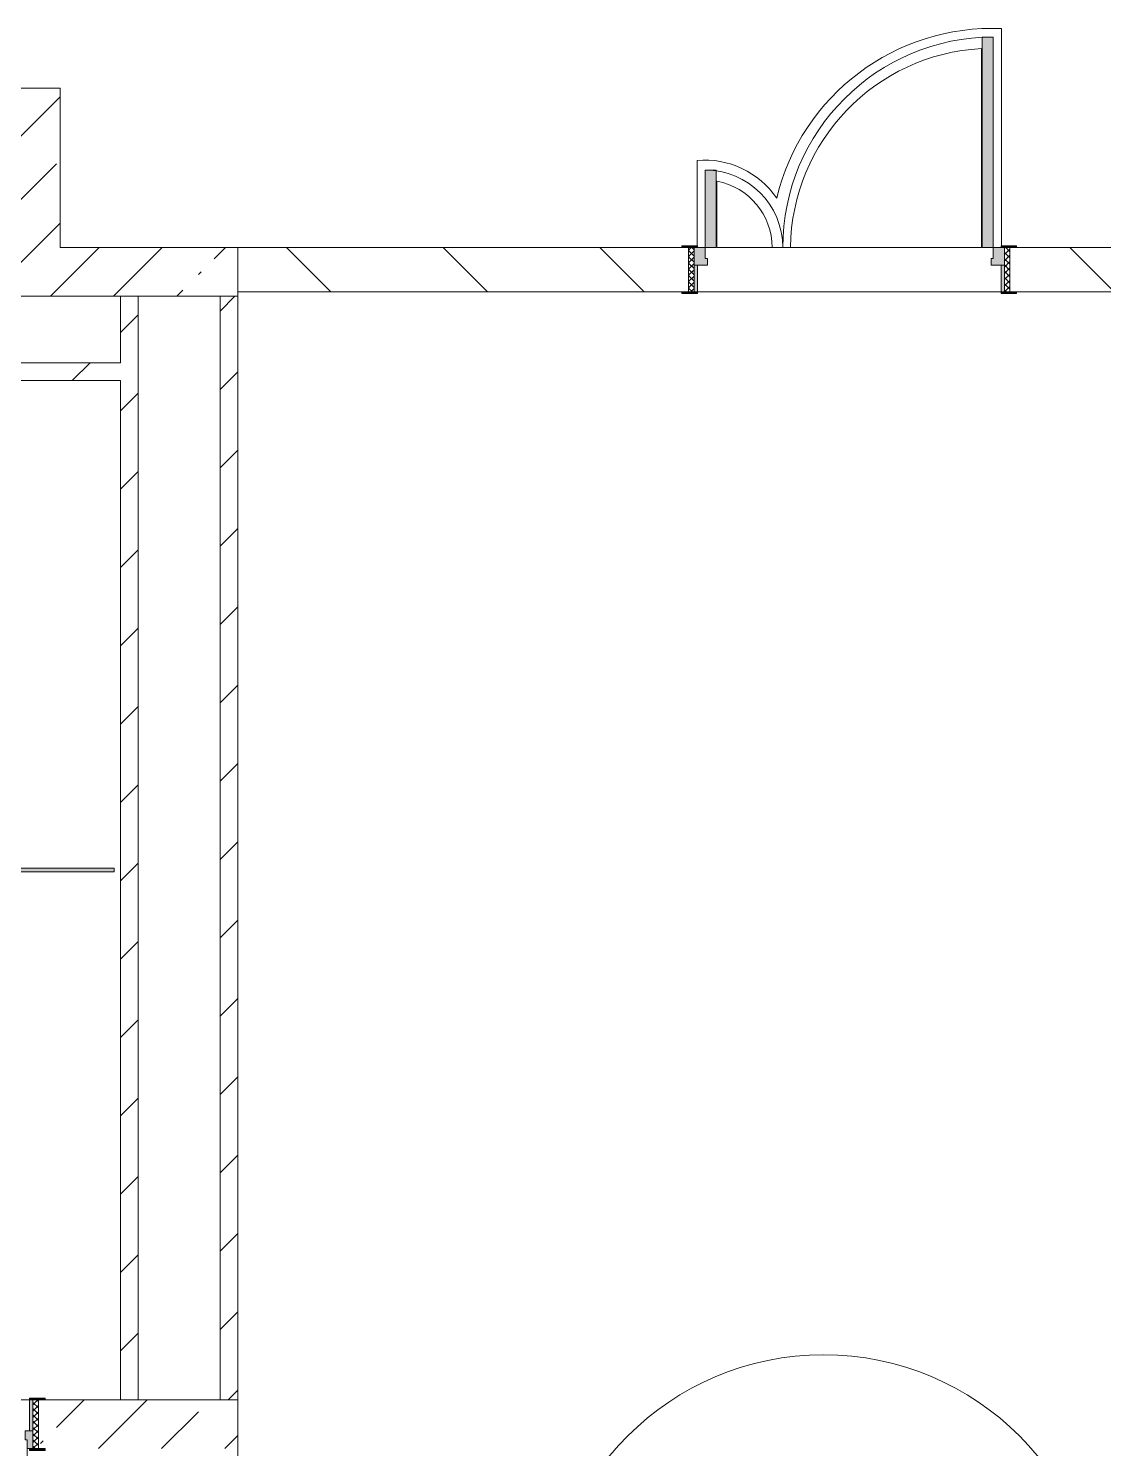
# Model space of a CAD drawing. Header units: millimetres. Extents: x 11693 to 241752, y -8553 to 29926.
# Drawn here: x 190405 to 195258, y 5180 to 11589 of the extents above; entities that cross this region are included whole.
import ezdxf

# ---------------------------------------------------------------- set-up
doc = ezdxf.new("R2010")
doc.units = ezdxf.units.MM
for name, color, linetype, lineweight in [('A-AREA-IDEN', 7, 'Continuous', 9), ('A-DOOR-6', 7, 'Continuous', 5), ('A-GENM-2', 7, 'Continuous', 5), ('A-WALL-2', 7, 'Continuous', 9), ('I-WALL-3', 7, 'Continuous', 5)]:
    doc.layers.add(name, color=color, linetype=linetype, lineweight=lineweight)
for name, color, linetype, lineweight, true_color in [('A-DOOR-2', 7, 'Continuous', 5, 0xaaaaaa), ('A-DOOR-3', 7, 'Continuous', 5, 0xe2e2e2), ('A-DOOR-FRAM-2', 7, 'Continuous', 5, 0xe2e2e2), ('A-DOOR-FRAM-3', 7, 'Continuous', 5, 0xaaaaaa), ('A-FLOR-1', 7, 'Continuous', 5, 0xaaaaaa), ('A-GENM-4', 7, 'Continuous', 5, 0xe2ddcd)]:
    doc.layers.add(name, color=color, linetype=linetype, lineweight=lineweight, true_color=true_color)
pattern_1 = [(45, (89739.81, 0), (-176.7767, 176.7767), [])]
pattern_2 = [(45, (89739.8, 0), (-285.1231, 285.1231), []), (45, (90024.94, 0), (-285.1231, 285.1231), [504.031, -100.806, 16.764, -84.042])]

# ---------------------------------------------------------------- blocks, each defined once
blk = doc.blocks.new('110_Дверь_СКБ_1Ст_Внутренняя1 - Д-7а_л__950x2100h_Туалет-V103-Общий план 2 этажа с размещением фрагментов 2_1-2_7')
at = {"layer": 'A-DOOR-2'}
h = blk.add_hatch(dxfattribs=at)
h.set_pattern_fill('FP_94', color=256, style=0, pattern_type=2)
h.set_pattern_definition([(135, (1776.41, 174.685), (-14.14214, -14.14214), []), (225, (1776.41, 174.685), (14.14214, -14.14214), [])])
h.paths.add_polyline_path([(537.5, 110), (512.5, 110), (512.5, -110), (537.5, -110)])
at = {"layer": 'A-DOOR-3'}
h = blk.add_hatch(color=256, dxfattribs=at)
h.paths.add_polyline_path([(487.5, 110), (487.5, 70), (477.5, 70), (477.5, 30), (512.5, 30), (512.5, 110)])
h.paths.add_polyline_path([(-462.5, 110), (-487.5, 110), (-487.5, 30), (-452.5, 30), (-452.5, 70), (-462.5, 70)])
at = {"layer": 'A-DOOR-FRAM-2'}
for points in [[(447.5, 1060), (447.5, 110), (487.5, 110), (487.5, 1060)], [(-542.5, 118), (-542.5, 110), (-472.5, 110), (-472.5, 118)], [(567.5, 118), (497.5, 118), (497.5, 110), (567.5, 110)], [(-472.5, 30), (-487.5, 30), (-487.5, -110), (-472.5, -110)], [(512.5, 30), (497.5, 30), (497.5, -110), (512.5, -110)], [(-542.5, -110), (-542.5, -118), (-472.5, -118), (-472.5, -110)], [(567.5, -110), (497.5, -110), (497.5, -118), (567.5, -118)]]:
    blk.add_hatch(color=256, dxfattribs=at).paths.add_polyline_path(points)
at = {"layer": 'A-DOOR-FRAM-3'}
h = blk.add_hatch(dxfattribs=at)
h.set_pattern_fill('FP_95', color=256, style=0, pattern_type=2)
h.set_pattern_definition([(45, (-346.384, 174.685), (-14.1421, 14.1421), []), (135, (-346.384, 174.685), (-14.1421, -14.1421), [])])
h.paths.add_polyline_path([(-487.5, 110), (-512.5, 110), (-512.5, -110), (-487.5, -110)])
at = {"layer": 'A-DOOR-2'}
for p, q in [((487.5, 1060), (447.5, 1060)), ((447.5, 1060), (447.5, 110)), ((487.5, 110), (487.5, 1060)), ((447.5, 110), (487.5, 110))]:
    blk.add_line(p, q, dxfattribs=at)
blk.add_arc((487.5, 110), 950, 90, 180, dxfattribs=at)
at = {"layer": 'A-DOOR-FRAM-3'}
for p, q in [((-472.5, 118), (-542.5, 118)), ((-542.5, 118), (-542.5, 110)), ((-542.5, 110), (-472.5, 110)), ((-487.5, 110), (-512.5, 110)), ((-512.5, 110), (-512.5, -110)), ((-462.5, 110), (-487.5, 110)), ((-487.5, 110), (-487.5, 30)), ((-487.5, -110), (-487.5, 110)), ((-472.5, 110), (-487.5, 110)), ((-487.5, 110), (-487.5, 109)), ((-487.5, 109), (-472.5, 109)), ((-472.5, 110), (-472.5, 118)), ((-472.5, 109), (-472.5, 110)), ((-462.5, 70), (-462.5, 110)), ((-452.5, 70), (-462.5, 70)), ((-452.5, 30), (-452.5, 70)), ((487.5, 70), (477.5, 70)), ((477.5, 70), (477.5, 30)), ((487.5, 110), (487.5, 70)), ((512.5, 110), (487.5, 110)), ((567.5, 118), (497.5, 118)), ((497.5, 118), (497.5, 110)), ((512.5, 110), (497.5, 110)), ((497.5, 110), (497.5, 109)), ((497.5, 110), (567.5, 110)), ((497.5, 109), (512.5, 109)), ((512.5, 30), (512.5, 110)), ((537.5, 110), (512.5, 110)), ((512.5, 110), (512.5, -110)), ((512.5, 109), (512.5, 110)), ((537.5, -110), (537.5, 110)), ((567.5, 110), (567.5, 118)), ((-487.5, 30), (-452.5, 30)), ((-472.5, 30), (-487.5, 30)), ((-487.5, 30), (-487.5, -110)), ((-472.5, -110), (-472.5, 30)), ((477.5, 30), (512.5, 30)), ((512.5, 30), (497.5, 30)), ((497.5, 30), (497.5, -110)), ((512.5, -110), (512.5, 30)), ((-472.5, -110), (-542.5, -110)), ((-542.5, -110), (-542.5, -118)), ((-542.5, -118), (-472.5, -118)), ((-512.5, -110), (-487.5, -110)), ((-487.5, -110), (-472.5, -110)), ((-472.5, -118), (-472.5, -110)), ((497.5, -110), (512.5, -110)), ((567.5, -110), (497.5, -110)), ((497.5, -110), (497.5, -118)), ((497.5, -118), (567.5, -118)), ((512.5, -110), (537.5, -110)), ((567.5, -118), (567.5, -110))]:
    blk.add_line(p, q, dxfattribs=at)
blk = doc.blocks.new('110_Дверь_СКБ_2Ст - Д-6_л__ ДОО_Дв_1450x2100h_Дверь из раздевальной в коридор-V57-Общий план 2 этажа с размещением фрагментов 2_1-2_7')
at = {"layer": 'A-DOOR-2'}
h = blk.add_hatch(dxfattribs=at)
h.set_pattern_fill('FP_66', color=256, style=0, pattern_type=2)
h.set_pattern_definition([(135, (1576.41, 164.685), (-14.14214, -14.14214), []), (225, (1576.41, 164.685), (14.14214, -14.14214), [])])
h.paths.add_polyline_path([(737.5, 100), (712.5, 100), (712.5, -100), (737.5, -98.7)])
at = {"layer": 'A-DOOR-3'}
for points in [[(662.5, 1050), (612.5, 1050), (612.5, 100), (662.5, 100)], [(-587.5, 100), (-587.5, 450), (-637.5, 450), (-637.5, 100)]]:
    blk.add_hatch(color=256, dxfattribs=at).paths.add_polyline_path(points)
h = blk.add_hatch(color=256, dxfattribs=at)
h.paths.add_polyline_path([(712.5, 100), (662.5, 100), (662.5, 50), (652.5, 50), (652.5, 20), (712.5, 20)])
h.paths.add_polyline_path([(-627.5, 20), (-627.5, 50), (-637.5, 50), (-637.5, 100), (-687.5, 100), (-687.5, 20)])
at = {"layer": 'A-DOOR-FRAM-2'}
for points in [[(-672.5, 100), (-672.5, 108), (-742.5, 108), (-742.5, 100)], [(767.5, 100), (767.5, 108), (697.5, 108), (697.5, 100)], [(-672.5, 20), (-687.5, 20), (-687.5, -100), (-672.5, -98.7)], [(712.5, 20), (697.5, 20), (697.5, -100), (712.5, -98.7)], [(-672.5, -100), (-742.5, -100), (-742.5, -108), (-672.5, -108)], [(767.5, -108), (767.5, -100), (697.5, -100), (697.5, -108)]]:
    blk.add_hatch(color=256, dxfattribs=at).paths.add_polyline_path(points)
at = {"layer": 'A-DOOR-FRAM-3'}
h = blk.add_hatch(dxfattribs=at)
h.set_pattern_fill('FP_67', color=256, style=0, pattern_type=2)
h.set_pattern_definition([(45, (-546.384, 164.685), (-14.1421, 14.1421), []), (135, (-546.384, 164.685), (-14.1421, -14.1421), [])])
h.paths.add_polyline_path([(-687.5, -98.7), (-687.5, 100), (-712.5, 100), (-712.5, -100), (-687.5, -100)])
at = {"layer": 'A-DOOR-2'}
for p, q in [((662.5, 1050), (612.5, 1050)), ((612.5, 1050), (612.5, 100)), ((662.5, 100), (662.5, 1050)), ((-637.5, 450), (-637.5, 100)), ((-587.5, 450), (-637.5, 450)), ((-587.5, 100), (-587.5, 450)), ((-637.5, 100), (-587.5, 100)), ((612.5, 100), (662.5, 100))]:
    blk.add_line(p, q, dxfattribs=at)
for centre, radius, start, end in [((662.5, 100), 950, 90, 180), ((-637.5, 100), 350, 360, 90)]:
    blk.add_arc(centre, radius, start, end, dxfattribs=at)
at = {"layer": 'A-DOOR-FRAM-3'}
for p, q in [((-672.5, 108), (-742.5, 108)), ((-742.5, 108), (-742.5, 100)), ((-742.5, 100), (-672.5, 100)), ((-687.5, 100), (-712.5, 100)), ((-712.5, 100), (-712.5, -100)), ((-637.5, 100), (-687.5, 100)), ((-687.5, 100), (-687.5, 20)), ((-687.5, -100), (-687.5, 100)), ((-672.5, 100), (-672.5, 108)), ((-637.5, 50), (-637.5, 100)), ((662.5, 100), (662.5, 50)), ((712.5, 100), (662.5, 100)), ((767.5, 108), (697.5, 108)), ((697.5, 108), (697.5, 100)), ((697.5, 100), (767.5, 100)), ((712.5, 20), (712.5, 100)), ((737.5, 100), (712.5, 100)), ((712.5, 100), (712.5, -100)), ((737.5, -100), (737.5, 100)), ((767.5, 100), (767.5, 108)), ((-687.5, 20), (-627.5, 20)), ((-672.5, 20), (-687.5, 20)), ((-687.5, 20), (-687.5, -100)), ((-672.5, -100), (-672.5, 20)), ((-627.5, 50), (-637.5, 50)), ((-627.5, 20), (-627.5, 50)), ((662.5, 50), (652.5, 50)), ((652.5, 50), (652.5, 20)), ((652.5, 20), (712.5, 20)), ((712.5, 20), (697.5, 20)), ((697.5, 20), (697.5, -100)), ((712.5, -100), (712.5, 20)), ((-672.5, -100), (-742.5, -100)), ((-742.5, -100), (-742.5, -108)), ((-742.5, -108), (-672.5, -108)), ((-712.5, -100), (-687.5, -100)), ((-687.5, -100), (-672.5, -100)), ((-672.5, -108), (-672.5, -100)), ((697.5, -100), (712.5, -100)), ((767.5, -100), (697.5, -100)), ((697.5, -100), (697.5, -108)), ((697.5, -108), (767.5, -108)), ((712.5, -100), (737.5, -100)), ((767.5, -108), (767.5, -100))]:
    blk.add_line(p, q, dxfattribs=at)
blk = doc.blocks.new('131_Сантехническая перегородка_Дверь МГН 2 - СД-1-V200-Общий план 2 этажа с размещением фрагментов 2_1-2_7')
at = {"layer": 'A-GENM-4'}
for points in [[(-430, 8), (-430, -8), (10, -8), (10, 8)], [(1010, 8), (1010, -8), (1110, -8), (1110, 8)]]:
    blk.add_hatch(color=256, dxfattribs=at).paths.add_polyline_path(points)
at = {"layer": 'A-DOOR-6'}
for p, q in [((10, 1008), (26, 1008)), ((10, 8), (10, 1008)), ((26, 8), (26, 1008)), ((10, 8), (26, 8))]:
    blk.add_line(p, q, dxfattribs=at)
blk.add_arc((10, 8), 1000, 360, 90, dxfattribs=at)
at = {"layer": 'A-GENM-2'}
for p, q in [((10, 8), (-430, 8)), ((-430, 8), (-430, -8)), ((10, -8), (10, 8)), ((1110, 8), (1010, 8)), ((1010, 8), (1010, -8)), ((1110, -8), (1110, 8)), ((-430, -8), (10, -8)), ((1010, -8), (1110, -8))]:
    blk.add_line(p, q, dxfattribs=at)
blk = doc.blocks.new('Марка_Помещения - Номер-25198446-Общий план 2 этажа с размещением фрагментов 2_1-2_7')
at = {"layer": 'A-AREA-IDEN'}
for start, end in [(360, 180), (180, 360)]:
    blk.add_arc((0, 0), 2.5, start, end, dxfattribs=at)

msp = doc.modelspace()

# ---------------------------------------------------------------- hatches: boundary and pattern name
at = {"layer": 'I-WALL-3'}
h = msp.add_hatch(dxfattribs=at)
h.set_pattern_fill('FP_57', color=256, style=0, pattern_type=2)
h.set_pattern_definition(pattern_2)
h.paths.add_polyline_path([(190548.8, 10600), (190548.8, 11320), (190328.8, 11320), (190328.8, 10600)])
h = msp.add_hatch(dxfattribs=at)
h.set_pattern_fill('FP_57', color=256, style=0, pattern_type=2)
h.set_pattern_definition(pattern_2)
h.paths.add_polyline_path([(191349.8, 10380), (191349.8, 10600), (183949.8, 10600), (183949.8, 10380), (191117.8, 10380)])
h = msp.add_hatch(dxfattribs=at)
h.set_pattern_fill('FP_60', color=256, style=0, pattern_type=2)
h.set_pattern_definition([(135, (89739.8, 0), (-353.5534, -353.5534), [])])
h.paths.add_polyline_path([(194834.8, 10400), (196869.8, 10400), (196869.8, 10600), (194834.8, 10600)])
h.paths.add_polyline_path([(193354.8, 10400), (193384.8, 10400), (193384.8, 10600), (191349.8, 10600), (191349.8, 10400), (193165.8, 10400)])
h = msp.add_hatch(dxfattribs=at)
h.set_pattern_fill('FP_61', color=256, style=0, pattern_type=2)
h.set_pattern_definition(pattern_1)
h.paths.add_polyline_path([(190819.8, 5400), (190899.8, 5400), (190899.8, 10380), (190819.8, 10380), (190819.8, 6032.8)])
h = msp.add_hatch(dxfattribs=at)
h.set_pattern_fill('FP_61', color=256, style=0, pattern_type=2)
h.set_pattern_definition(pattern_1)
h.paths.add_polyline_path([(191349.8, 5400), (191349.8, 10380), (191269.8, 10380), (191269.8, 5400)])
h = msp.add_hatch(dxfattribs=at)
h.set_pattern_fill('FP_61', color=256, style=0, pattern_type=2)
h.set_pattern_definition(pattern_1)
h.paths.add_polyline_path([(190819.8, 10000), (190819.8, 10080), (184029.8, 10080), (184029.8, 10000), (189069.8, 10000)])
h = msp.add_hatch(dxfattribs=at)
h.set_pattern_fill('FP_57', color=256, style=0, pattern_type=2)
h.set_pattern_definition(pattern_2)
h.paths.add_polyline_path([(191349.8, 5180), (191349.8, 5400), (190449.8, 5400), (190449.8, 5180), (191309.8, 5180)])
h.paths.add_polyline_path([(183949.8, 5180), (189399.8, 5180), (189399.8, 5400), (183949.8, 5400)])

# ---------------------------------------------------------------- linework, layer by layer
at = {"layer": 'A-FLOR-1'}
for p, q in [((194796.9, 10608), (194796.9, 11588.1)), ((194706.9, 11497.8), (194706.9, 10600)), ((193422.8, 10993.6), (193422.8, 10608)), ((193512.8, 10600), (193512.8, 10899.7)), ((193512.8, 10600), (193844.4, 10600))]:
    msp.add_line(p, q, dxfattribs=at)
for centre, radius, start, end in [((194754.4, 10589), 1000, 87.56236, 166.45029), ((194754.4, 10589), 910, 92.99005, 179.3074), ((193456.4, 10600), 395, 34.42231, 94.87345), ((193456.4, 10600), 305, 360, 79.33549)]:
    msp.add_arc(centre, radius, start, end, dxfattribs=at)
at = {"layer": 'A-WALL-2'}
for p, q in [((190819.8, 5400), (190899.8, 5400)), ((191269.8, 5400), (191349.8, 5400))]:
    msp.add_line(p, q, dxfattribs=at)
at = {"layer": 'I-WALL-3'}
for p, q in [((190548.8, 11320), (190328.8, 11320)), ((190548.8, 10600), (190548.8, 11320)), ((193354.8, 10600), (190548.8, 10600)), ((191349.8, 10600), (191349.8, 2970)), ((193844.4, 10600), (194706.9, 10600)), ((197389.8, 10600), (194864.8, 10600)), ((191349.8, 10400), (193354.8, 10400)), ((194794.8, 10400), (193424.8, 10400)), ((194864.8, 10400), (196869.8, 10400)), ((184029.8, 10380), (191349.8, 10380)), ((190819.8, 10380), (190819.8, 10080)), ((190899.8, 5400), (190899.8, 10380)), ((191269.8, 10380), (191269.8, 5400)), ((190819.8, 10080), (184029.8, 10080)), ((184029.8, 10000), (190819.8, 10000)), ((190819.8, 10000), (190819.8, 5400)), ((189439.8, 5400), (190409.8, 5400)), ((190819.8, 5400), (190479.8, 5400)), ((191269.8, 5400), (190899.8, 5400))]:
    msp.add_line(p, q, dxfattribs=at)

# ---------------------------------------------------------------- block references
at = {"layer": 'A-AREA-IDEN', "xscale": 499.9999999999995, "yscale": 499.9999999999995, "zscale": 499.9999999999995}
msp.add_blockref('Марка_Помещения - Номер-25198446-Общий план 2 этажа с размещением фрагментов 2_1-2_7', (193994, 4353.6), dxfattribs=at)
at = {"layer": 'A-DOOR-2'}
msp.add_blockref('110_Дверь_СКБ_2Ст - Д-6_л__ ДОО_Дв_1450x2100h_Дверь из раздевальной в коридор-V57-Общий план 2 этажа с размещением фрагментов 2_1-2_7', (194097.3, 10500), dxfattribs=at)
at = {"layer": 'A-DOOR-2', "rotation": 180}
msp.add_blockref('110_Дверь_СКБ_1Ст_Внутренняя1 - Д-7а_л__950x2100h_Туалет-V103-Общий план 2 этажа с размещением фрагментов 2_1-2_7', (189937.3, 5290), dxfattribs=at)
at = {"layer": 'A-GENM-2', "rotation": 180}
msp.add_blockref('131_Сантехническая перегородка_Дверь МГН 2 - СД-1-V200-Общий план 2 этажа с размещением фрагментов 2_1-2_7', (190361.3, 7791), dxfattribs=at)

doc.saveas('drawing.dxf')
